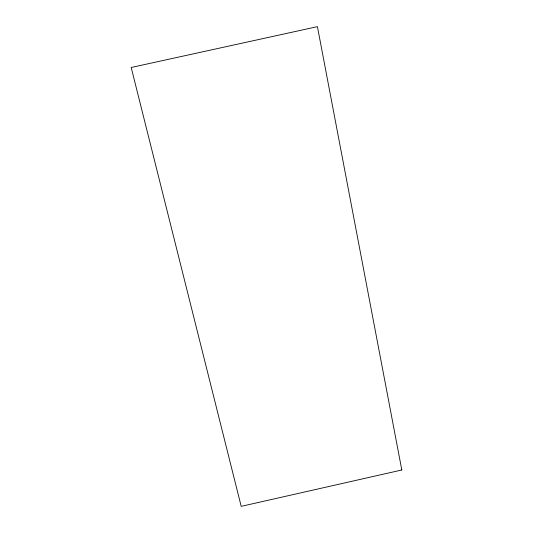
<?xml version="1.0" encoding="UTF-8"?>
<svg xmlns="http://www.w3.org/2000/svg" width="533" height="533" viewBox="0 0 533 533"><rect width="100%" height="100%" fill="white"/><g stroke="black" fill="none" stroke-linecap="round" stroke-linejoin="round"><path stroke-width="0.8" d="M401.809 469.993L241.202 506.35L131.191 67.484L317.421 26.65L401.809 469.993"/></g></svg>
